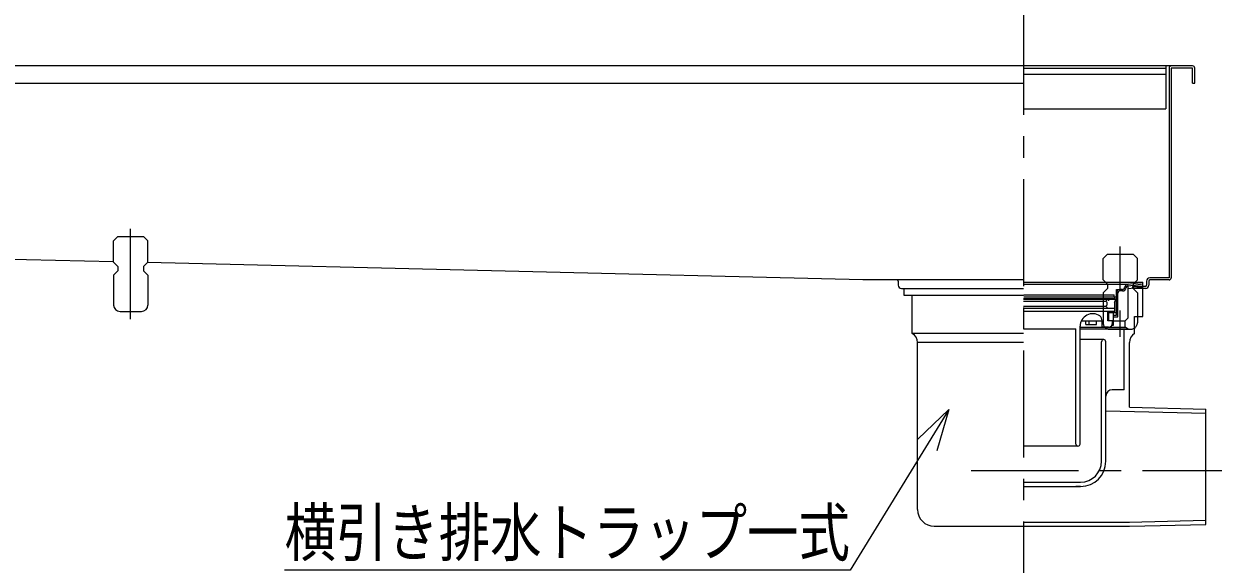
# Model space of a CAD drawing. Units: millimetres, scale not verified. Extents: x -1488 to 1365, y -1052 to 870.
# Drawn here: x -646 to -91, y -103 to 150 of the extents above; entities that cross this region are included whole.
import ezdxf
from ezdxf.enums import TextEntityAlignment as Align

# ---------------------------------------------------------------- set-up
doc = ezdxf.new("R2010")
doc.units = ezdxf.units.MM
doc.header["$LTSCALE"] = 10
doc.linetypes.add('CHAIN1', pattern=[8, 5, -1, 1, -1])
doc.linetypes.add('DASHED2', pattern=[3, 2, -1])
doc.layers.add('0-0_計極細', color=45, linetype='Continuous', lineweight=15)
doc.layers.add('0-1_計細線', color=3, linetype='Continuous', lineweight=25)
doc.layers.add('0-5_寸法線', color=7, linetype='Continuous')
doc.styles.add('ＭＳ ゴシック', font='')
doc.styles.get('ＭＳ ゴシック').set_extended_font_data('MS Gothic')

msp = doc.modelspace()

# ---------------------------------------------------------------- linework, layer by layer
at = {"layer": '0-0_計極細', "linetype": 'CHAIN1'}
for p, q in [((-179.4, 557.3), (-179.4, -131.84)), ((-596.4, 54.12), (-596.4, 11.93)), ((-203.74, -58.77), (-73.39, -58.77))]:
    msp.add_line(p, q, dxfattribs=at)
at = {"layer": '0-0_計極細'}
for p, q in [((-179.4, 129.11), (-112.9, 129.11)), ((-179.4, 29.16), (-123.66, 29.16)), ((-179.4, 28.18), (-130.44, 28.18)), ((-130.44, 28.18), (-123.66, 29.14)), ((-130.35, 27.5), (-123.66, 28.45)), ((-179.21, 23.28), (-137.09, 23.28)), ((-179.21, 22.3), (-136.5, 22.3)), ((-137.09, 22.3), (-137.09, 23.28)), ((-136.79, 21.42), (-136.79, 22.3)), ((-136.01, 25.73), (-134.1, 25.73)), ((-136.01, 22.79), (-136.01, 25.73)), ((-136.01, 13.68), (-136.01, 24.02)), ((-135.32, 13), (-135.32, 24.02)), ((-133.13, 25.73), (-134.29, 25.73)), ((-133.13, 25.04), (-134.29, 25.04)), ((-130.44, 12.49), (-130.44, 27.49)), ((-123.66, 26.8), (-130.44, 26.02)), ((-136.79, 21.42), (-179.4, 21.42)), ((-179.4, 21.23), (-136.15, 21.23)), ((-179.4, 20.25), (-140.95, 20.25)), ((-179.4, 18), (-140.95, 18)), ((-179.4, 17.02), (-136.94, 17.02)), ((-140.95, 18), (-140.46, 18.49)), ((-140.46, 17.51), (-140.95, 18)), ((-140.46, 21.23), (-140.46, 20.74)), ((-140.46, 19.76), (-140.46, 18.49)), ((-140.46, 17.51), (-140.46, 17.02)), ((-139.65, 21.02), (-139.65, 20.52)), ((-136.94, 19.76), (-136.15, 21.23)), ((-136.94, 19.76), (-136.94, 17.02)), ((-136.79, 15.45), (-179.4, 15.45)), ((-142.67, 8.2), (-142.67, 11.13)), ((-139.97, 11.13), (-139.97, 15.45)), ((-139.97, 14.95), (-136.01, 14.95)), ((-139.49, 11.13), (-139.49, 14.95)), ((-137.28, 9.08), (-137.28, 14.95)), ((-137.28, 13.68), (-136.01, 13.68)), ((-137.28, 13), (-135.32, 13)), ((-130.44, 12.49), (-131.89, 11.04)), ((-179.4, 7.4), (-154.91, 7.4)), ((-154.91, -46.47), (-154.91, 7.4)), ((-152.95, -46.47), (-152.95, 8.56)), ((-152.95, 8.19), (-131.89, 8.19)), ((-152.95, 7.4), (-130.44, 7.4)), ((-152.41, 11.04), (-142.67, 11.04)), ((-150.23, 9.37), (-150.23, 11.04)), ((-150.23, 9.37), (-145.33, 9.37)), ((-148.76, 9.37), (-148.76, 11.04)), ((-145.33, 9.37), (-145.33, 11.04)), ((-139.73, 8.2), (-142.67, 8.2)), ((-138.09, 9.08), (-137.28, 9.08)), ((-137.28, 11.04), (-131.89, 11.04)), ((-132.38, -21.13), (-132.38, 7.4)), ((-131.89, 8.19), (-131.89, 11.04)), ((-130.44, 7.4), (-131.89, 8.19)), ((-141.93, 2.31), (-152.95, 2.31)), ((-142.91, -54.51), (-142.91, 1.33)), ((-140.95, -54.51), (-140.95, 1.33)), ((-132.31, -21.13), (-137.94, -21.13)), ((-140.95, -54.51), (-140.95, -28.06)), ((-140.88, -30.91), (-94.23, -32.06)), ((-153.93, -47.44), (-179.4, -47.44)), ((-152.96, -46.59), (-152.96, -46.59)), ((-179.4, -64.3), (-152.71, -64.3)), ((-179.4, -66.26), (-152.71, -66.26)), ((-152.71, -66.26), (-154.91, -66.26)), ((-179.4, -82.9), (-129.93, -82.9)), ((-129.98, -82.9), (-94.23, -82.02))]:
    msp.add_line(p, q, dxfattribs=at)
at = {"layer": '0-0_計極細', "linetype": 'DASHED2'}
msp.add_line((-134.4, 45.86), (-134.4, 3.66), dxfattribs=at)
at = {"layer": '0-0_計極細'}
for points in [[(-136.79, 15.45), (-136.79, 16.91), (-179.4, 16.91)], [(-140.46, 19.76), (-140.95, 20.25), (-140.46, 20.74)], [(-137.77, 10.16), (-137.77, 11.13), (-139.97, 11.13)]]:
    msp.add_lwpolyline(points, dxfattribs=at)
for centre, radius, start, end in [((-130.44, 26.46), 1.71, 90, 175.849), ((-136.5, 22.79), 0.49, 270, 360), ((-134.29, 24.02), 1.71, 90, 180), ((-134.29, 24.02), 1.03, 90, 180), ((-133.13, 26.71), 0.98, 270, 356.6491), ((-133.13, 26.71), 1.67, 270, 356.6491), ((-130.44, 26.46), 1.03, 90, 175.849), ((-147.08, 8.56), 5.88, 55.1663, 180), ((-145.61, 11.13), 2.94, 0, 50.0295), ((-139.73, 10.16), 1.96, 270, 360), ((-141.93, 1.33), 0.98, 90, 180), ((-141.93, 1.33), 0.98, 0, 90), ((-137.94, -24.07), 2.94, 90, 180), ((-153.93, -46.47), 0.98, 180, 270), ((-153.93, -46.47), 0.98, 270, 360), ((-152.71, -54.51), 11.76, 270, 360), ((-152.71, -54.51), 9.8, 270, 360)]:
    msp.add_arc(centre, radius, start, end, dxfattribs=at)
at = {"layer": '0-1_計細線'}
for p, q in [((-110.4, 130.21), (-1092.4, 130.21)), ((-112.9, 130.21), (-112.9, 110.21)), ((-111.4, 129.21), (-111.4, 31.21)), ((-100.4, 130.21), (-110.4, 130.21)), ((-110.4, 129.21), (-110.4, 31.21)), ((-100.4, 129.21), (-110.4, 129.21)), ((-100.4, 122.21), (-100.4, 129.21)), ((-99.4, 122.21), (-99.4, 129.21)), ((-1093.4, 122.21), (-179.4, 122.21)), ((-179.4, 126.31), (-112.9, 126.31)), ((-100.4, 122.21), (-99.4, 122.21)), ((-179.4, 110.21), (-112.9, 110.21)), ((-602.18, 50.47), (-604.18, 48.47)), ((-602.18, 50.47), (-590.18, 50.47)), ((-588.18, 48.47), (-590.18, 50.47)), ((-604.18, 38.66), (-1050.37, 49.44)), ((-604.18, 38.47), (-604.18, 48.47)), ((-588.18, 38.47), (-588.18, 48.47)), ((-604.18, 38.47), (-602.18, 36.47)), ((-602.18, 34.47), (-604.18, 32.47)), ((-602.18, 36.47), (-602.18, 34.47)), ((-588.18, 38.47), (-590.18, 36.47)), ((-590.18, 36.47), (-590.18, 34.47)), ((-590.18, 34.47), (-588.18, 32.47)), ((-254.4, 30.21), (-588.37, 38.28)), ((-604.18, 32.47), (-604.18, 18.47)), ((-588.18, 32.47), (-588.18, 18.47)), ((-179.4, 30.21), (-254.4, 30.21)), ((-237.9, 29.71), (-237.9, 27.71)), ((-123.66, 13.09), (-123.66, 29.16)), ((-121.9, 29.71), (-121.9, 27.71)), ((-120.9, 29.71), (-120.9, 27.71)), ((-111.4, 31.21), (-120.4, 31.21)), ((-111.4, 30.21), (-120.4, 30.21)), ((-236.4, 26.21), (-179.4, 26.21)), ((-235.14, 22.88), (-235.14, 26.21)), ((-179.4, 22.88), (-235.14, 22.88)), ((-231.32, 5.25), (-231.32, 22.88)), ((-122.4, 26.21), (-128.4, 26.21)), ((-601.18, 15.47), (-591.18, 15.47)), ((-127.49, 13.09), (-123.66, 13.09)), ((-127.49, 5.25), (-127.49, 13.09)), ((-179.4, 5.25), (-231.32, 5.25)), ((-228.87, -77.02), (-228.87, 1.01)), ((-179.4, 1.01), (-228.87, 1.01)), ((-129.93, -29.22), (-129.93, 1.01)), ((-129.93, -29.22), (-94.18, -30.1)), ((-94.18, -83.98), (-94.18, -30.1)), ((-221.04, -84.86), (-129.93, -84.86)), ((-129.93, -84.86), (-94.18, -83.98))]:
    msp.add_line(p, q, dxfattribs=at)
at = {"layer": '0-1_計細線', "linetype": 'DASHED2'}
for p, q in [((-140.18, 42.21), (-142.18, 40.21)), ((-142.18, 30.21), (-142.18, 40.21)), ((-140.18, 42.21), (-128.18, 42.21)), ((-126.18, 40.21), (-128.18, 42.21)), ((-126.18, 30.21), (-126.18, 40.21)), ((-142.18, 24.21), (-142.18, 10.21)), ((-126.18, 24.21), (-126.18, 10.21)), ((-139.18, 7.21), (-129.18, 7.21))]:
    msp.add_line(p, q, dxfattribs=at)
for points in [[(-142.18, 30.21), (-140.18, 28.21), (-140.18, 26.21), (-142.18, 24.21)], [(-126.18, 30.21), (-128.18, 28.21), (-128.18, 26.21), (-126.18, 24.21)]]:
    msp.add_lwpolyline(points, dxfattribs=at)
at = {"layer": '0-1_計細線'}
msp.add_lwpolyline([(-122.4, 27.21), (-128.4, 27.21), (-128.4, 26.21)], dxfattribs=at)
for centre, radius, start, end in [((-110.4, 129.21), 1, 90, 180), ((-100.4, 129.21), 1, 0, 90), ((-238.4, 29.71), 0.5, 0, 90), ((-120.4, 29.71), 1.5, 90, 180), ((-120.4, 29.71), 0.5, 90, 180), ((-111.4, 31.21), 1, 270, 360), ((-236.4, 27.71), 1.5, 180, 270), ((-122.4, 27.71), 1.5, 270, 360), ((-122.4, 27.71), 0.5, 270, 360), ((-601.18, 18.47), 3, 180, 270), ((-591.18, 18.47), 3, 270, 360), ((-233.77, 1.01), 4.9, 0, 60), ((-125.04, 1.01), 4.9, 120, 180), ((-221.04, -77.02), 7.84, 180, 270)]:
    msp.add_arc(centre, radius, start, end, dxfattribs=at)
at = {"layer": '0-1_計細線', "linetype": 'DASHED2'}
for centre, start, end in [((-139.18, 10.21), 180, 270), ((-129.18, 10.21), 270, 360)]:
    msp.add_arc(centre, 3, start, end, dxfattribs=at)
at = {"layer": '0-5_寸法線'}
for q in [(-228.7, -44.13), (-219.89, -49.57)]:
    msp.add_line((-214.16, -30.4), q, dxfattribs=at)
msp.add_lwpolyline([(-214.16, -30.4), (-260.36, -105.36), (-524.36, -105.36)], dxfattribs=at)

# ---------------------------------------------------------------- texts
at = {"layer": '0-5_寸法線', "style": 'ＭＳ ゴシック', "width": 0.8}
msp.add_text('横引き排水トラップ一式', height=21.99, dxfattribs=at).set_placement((-524.36, -105.36), align=Align.BOTTOM_LEFT)

doc.saveas('drawing.dxf')
